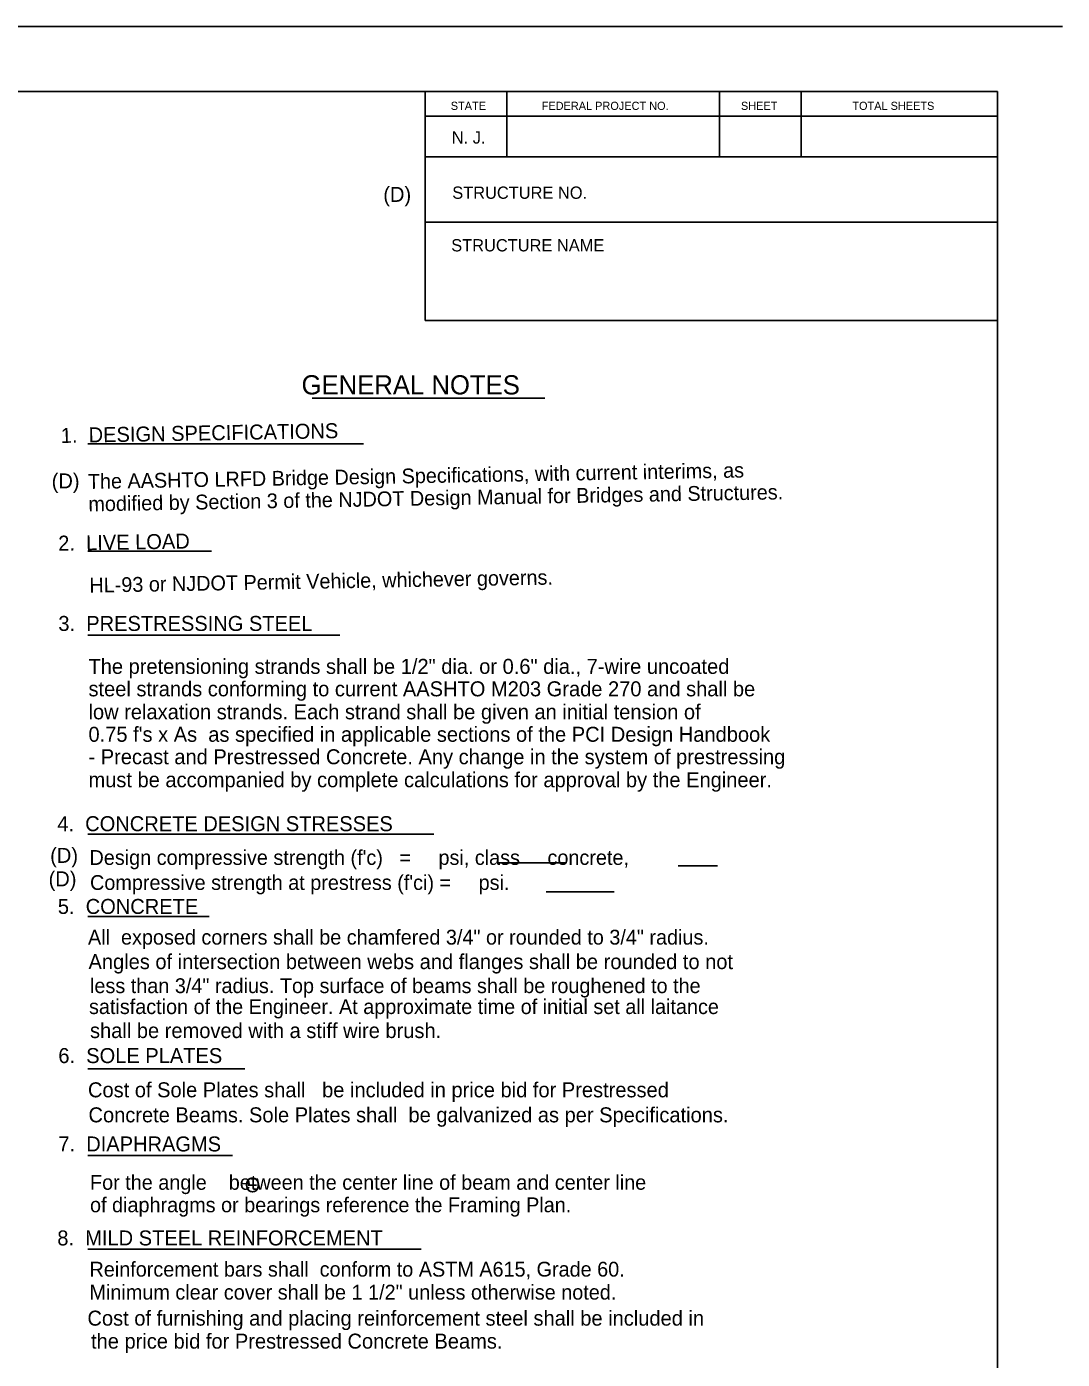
# Model space of a CAD drawing. Extents: x 499999.87 to 500002.82, y 499999.96 to 500001.79.
# Drawn here: x 500002.16 to 500002.825, y 500000.936 to 500001.792 of the extents above; entities that cross this region are included whole.
import ezdxf

# ---------------------------------------------------------------- set-up
doc = ezdxf.new("R2010")
doc.units = 0
doc.layers.add('1', color=7, linetype='Continuous')
doc.layers.add('2', color=7, linetype='Continuous')

msp = doc.modelspace()

# ---------------------------------------------------------------- linework, layer by layer
at = {"layer": '1'}
for p, q in [((499999.86647, 500001.79167), (500002.8248, 500001.79167)), ((500000.03314, 500001.75), (500002.78314, 500001.75)), ((500002.41568, 500001.75), (500002.41568, 500001.60302)), ((500002.78314, 500001.75), (500002.41568, 500001.75)), ((500002.46818, 500001.70801), (500002.46818, 500001.75)), ((500002.60466, 500001.70801), (500002.60466, 500001.75)), ((500002.65715, 500001.70801), (500002.65715, 500001.75)), ((500002.78314, 500000), (500002.78314, 500001.75)), ((500002.78314, 500000), (500002.78314, 500001.75)), ((500002.78314, 500001.60302), (500002.78314, 500001.75)), ((500002.78314, 500001.73425), (500002.41568, 500001.73425)), ((500002.41568, 500001.70801), (500002.78314, 500001.70801)), ((500002.41568, 500001.66601), (500002.78314, 500001.66601)), ((500002.41568, 500001.60302), (500002.78314, 500001.60302)), ((500002.34318, 500001.55315), (500002.49245, 500001.55315)), ((500002.19915, 500001.52362), (500002.37598, 500001.52362)), ((500002.19915, 500001.45472), (500002.27854, 500001.45472)), ((500002.19915, 500001.40092), (500002.36089, 500001.40092)), ((500002.19915, 500001.27297), (500002.42126, 500001.27297)), ((500002.46227, 500001.25459), (500002.50623, 500001.25459)), ((500002.57808, 500001.25262), (500002.60335, 500001.25262)), ((500002.49344, 500001.23589), (500002.53707, 500001.23589)), ((500002.19915, 500001.22014), (500002.2769, 500001.22014)), ((500002.19915, 500001.12238), (500002.29987, 500001.12238)), ((500002.19915, 500001.0666), (500002.29199, 500001.0666)), ((500002.19915, 500001.00656), (500002.41306, 500001.00656))]:
    msp.add_line(p, q, dxfattribs=at)
at = {"layer": '2'}
msp.add_line((500002.30195, 500001.04761), (500002.30731, 500001.04761), dxfattribs=at)

# ---------------------------------------------------------------- texts
at = {"layer": '1'}
for s, height, p in [('STATE', 0.005248, (500002.43209, 500001.73819)), ('FEDERAL PROJECT NO.', 0.005248, (500002.49049, 500001.73819)), ('SHEET', 0.005248, (500002.61844, 500001.73819)), ('TOTAL SHEETS', 0.005248, (500002.68996, 500001.73819)), ('(D)', 0.009632, (500002.38878, 500001.67913)), ('GENERAL NOTES', 0.0123287, (500002.33629, 500001.55545)), ('(D)', 0.009632, (500002.17585, 500001.49508)), ('3.  PRESTRESSING STEEL', 0.0096319, (500002.18012, 500001.40354)), ('The pretensioning strands shall be 1/2" dia. or 0.6" dia., 7-wire uncoated', 0.0096319, (500002.19948, 500001.37598)), ('steel strands conforming to current AASHTO M203 Grade 270 and shall be', 0.0096319, (500002.19948, 500001.36155)), ('low relaxation strands. Each strand shall be given an initial tension of ', 0.0096319, (500002.19948, 500001.34678)), ("0.75 f's x As  as specified in applicable sections of the PCI Design Handbook", 0.0096319, (500002.19948, 500001.33235)), ('- Precast and Prestressed Concrete. Any change in the system of prestressing', 0.0096319, (500002.19948, 500001.31791)), ('must be accompanied by complete calculations for approval by the Engineer.', 0.0096319, (500002.19948, 500001.30315)), ('4.  CONCRETE DESIGN STRESSES', 0.0096319, (500002.17946, 500001.27493)), ('(D)', 0.009632, (500002.17487, 500001.25459)), ("Design compressive strength (f'c)   =     psi, class     concrete,", 0.0095138, (500002.20013, 500001.25328)), ('(D)', 0.009632, (500002.17388, 500001.2395)), ("Compressive strength at prestress (f'ci) =     psi. ", 0.0095138, (500002.20046, 500001.2372)), ('5.  CONCRETE', 0.0096319, (500002.17979, 500001.22178)), ('All  exposed corners shall be chamfered 3/4" or rounded to 3/4" radius.', 0.0095138, (500002.19915, 500001.2021)), ('Angles of intersection between webs and flanges shall be rounded to not ', 0.0096319, (500002.19948, 500001.18635)), ('less than 3/4" radius. Top surface of beams shall be roughened to the', 0.0095138, (500002.20046, 500001.17093)), ('satisfaction of the Engineer. At approximate time of initial set all laitance ', 0.0095138, (500002.1998, 500001.15748)), ('shall be removed with a stiff wire brush.', 0.0096319, (500002.20046, 500001.14206)), ('6.  SOLE PLATES', 0.0096319, (500002.18012, 500001.12598)), ('Cost of Sole Plates shall   be included in price bid for Prestressed', 0.0096319, (500002.19915, 500001.104)), ('Concrete Beams. Sole Plates shall  be galvanized as per Specifications.', 0.0096319, (500002.19948, 500001.08793)), ('7.  DIAPHRAGMS', 0.0096319, (500002.18012, 500001.06923)), ('For the angle    between the center line of beam and center line', 0.0095138, (500002.20046, 500001.04462)), ('of diaphragms or bearings reference the Framing Plan.', 0.0095138, (500002.20046, 500001.03018)), ('8.  MILD STEEL REINFORCEMENT', 0.0096319, (500002.17946, 500001.00886)), ('Reinforcement bars shall  conform to ASTM A615, Grade 60.', 0.0095138, (500002.20013, 500000.98885)), ('Minimum clear cover shall be 1 1/2" unless otherwise noted. ', 0.0095138, (500002.20013, 500000.97408)), ('Cost of furnishing and placing reinforcement steel shall be included in', 0.0096319, (500002.19882, 500000.95735)), ('the price bid for Prestressed Concrete Beams.', 0.0096319, (500002.20112, 500000.94259))]:
    msp.add_text(s, height=height, dxfattribs=at).set_placement(p)
at = {"layer": '2'}
for s, height, p in [('N. J.', 0.007874, (500002.43274, 500001.71654)), ('STRUCTURE NO.', 0.007874, (500002.43307, 500001.6811)), ('STRUCTURE NAME', 0.007874, (500002.43241, 500001.64731)), ('O', 0.00951, (500002.29987, 500001.04298))]:
    msp.add_text(s, height=height, dxfattribs=at).set_placement(p)
for s, height, p in [('1.  DESIGN SPECIFICATIONS ', 0.0096319, (500002.18176, 500001.52428)), ('The AASHTO LRFD Bridge Design Specifications, with current interims, as', 0.0095138, (500002.19915, 500001.49475)), ('modified by Section 3 of the NJDOT Design Manual for Bridges and Structures.', 0.0095138, (500002.19948, 500001.48031)), ('2.  LIVE LOAD', 0.0096319, (500002.18012, 500001.45505)), ('HL-93 or NJDOT Permit Vehicle, whichever governs.', 0.0095138, (500002.20013, 500001.42815))]:
    msp.add_text(s, height=height, rotation=1, dxfattribs=at).set_placement(p)

doc.saveas('drawing.dxf')
